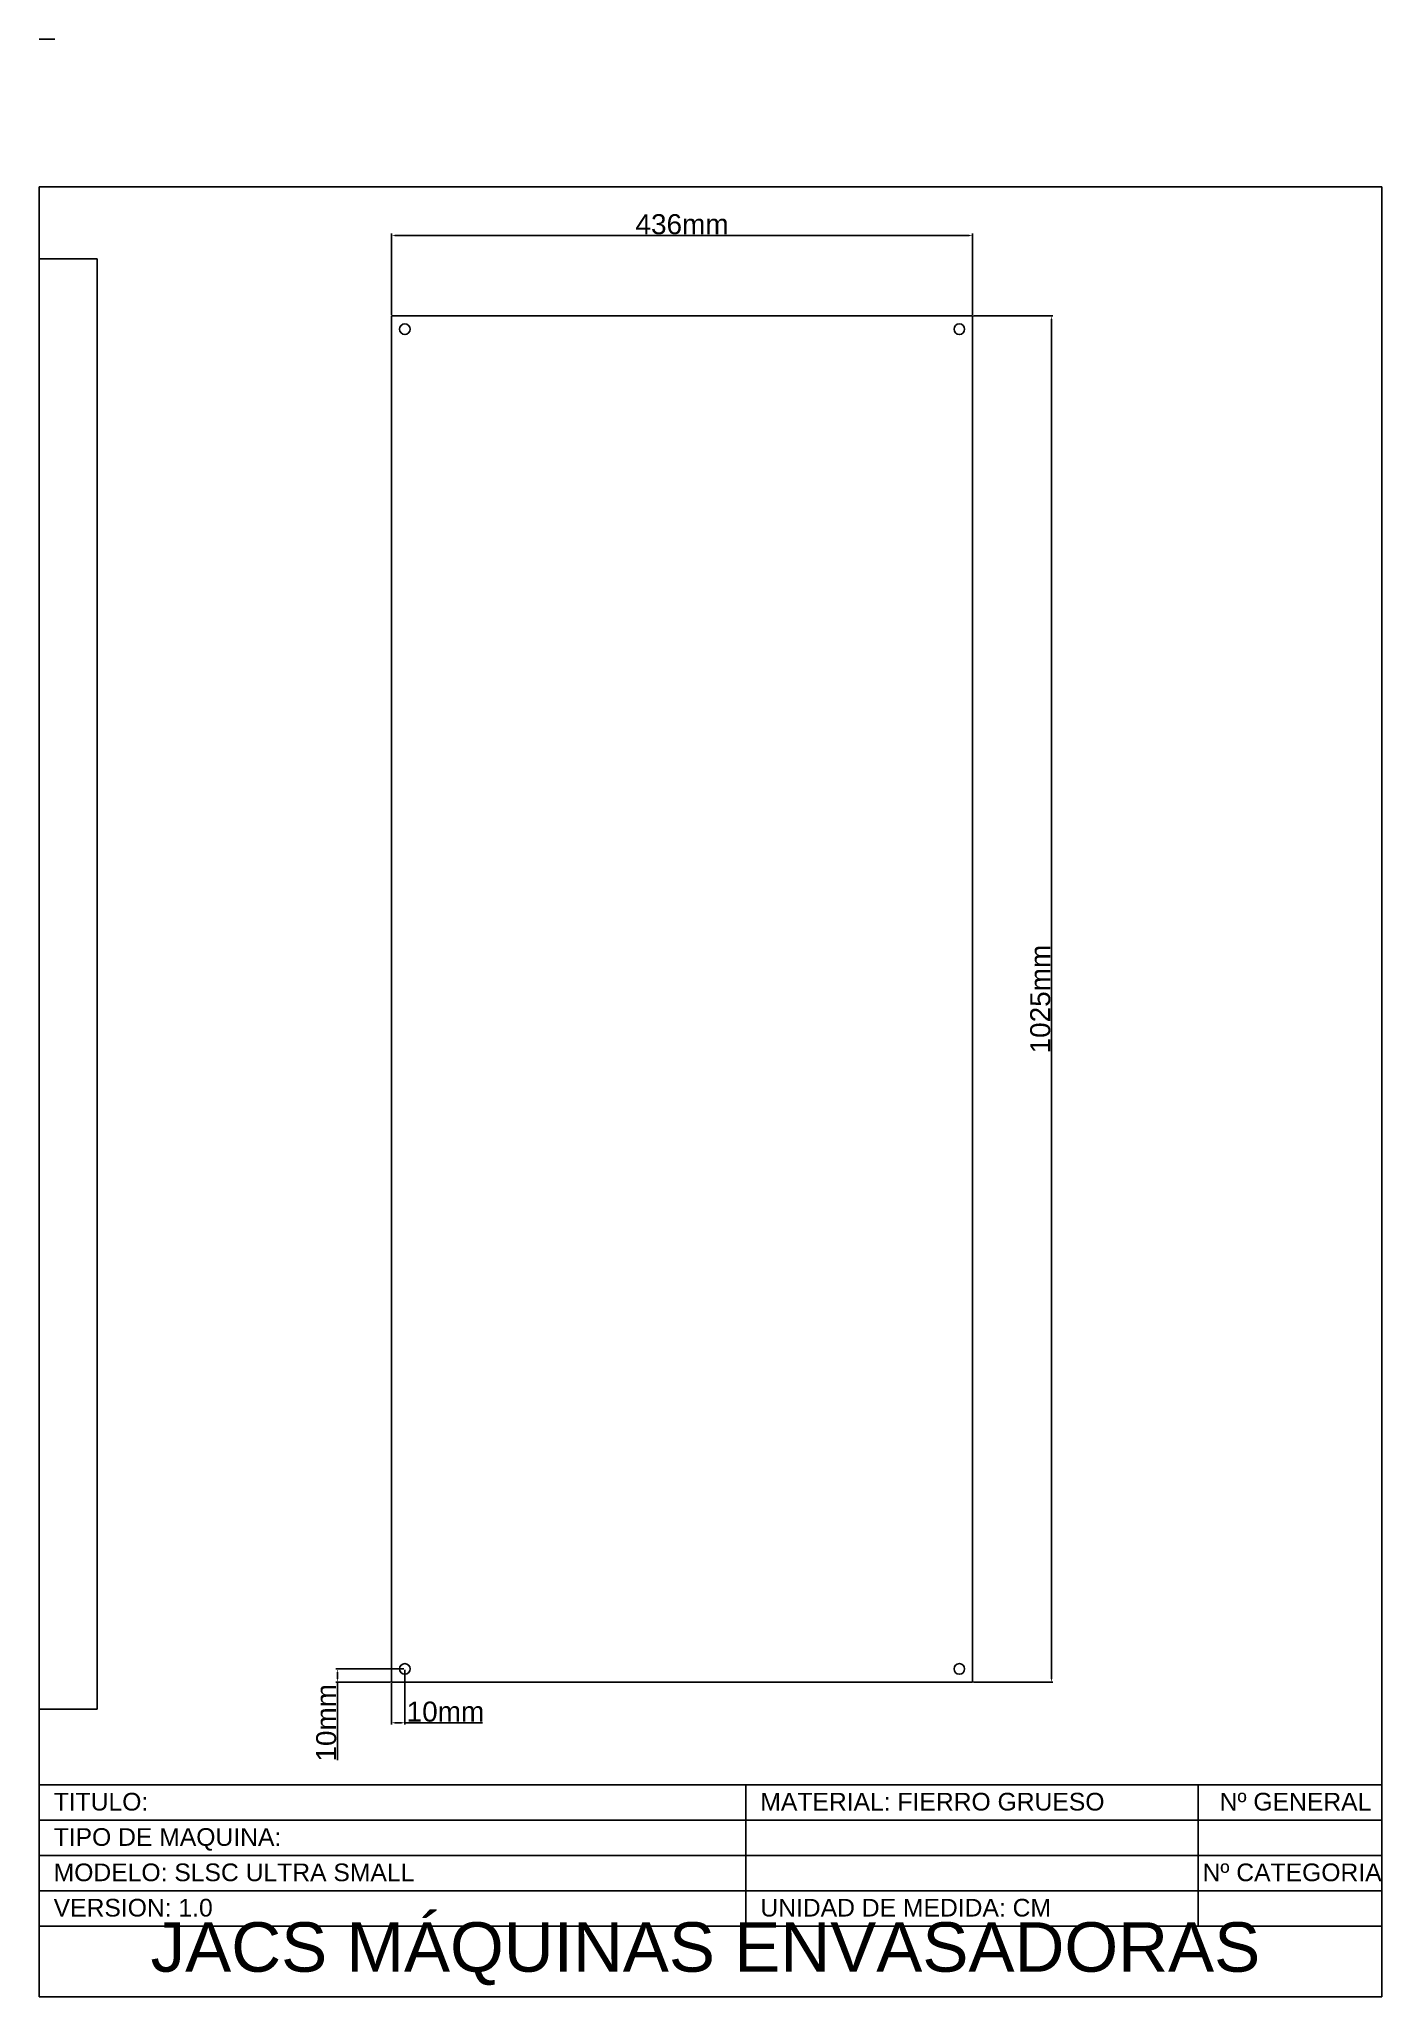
# Paper-space layout 'Layout2' of a CAD drawing. Header units: centimetres, sheet in millimetres. Extents: x 3 to 193, y 0 to 277.
# The model-space entities are those that its viewports show. They can reach past a viewport. Long polylines and large blocks are cut down to what shows.
import ezdxf

# ---------------------------------------------------------------- set-up
doc = ezdxf.new("R2010")
doc.units = ezdxf.units.CM
doc.header["$LTSCALE"] = 0.5
doc.styles.get("Standard").update_dxf_attribs({"font": 'arial.ttf'})
doc.dimstyles.new('ISO-25', dxfattribs={"dimtxt": 15, "dimasz": 2.5, "dimexe": 1.25, "dimexo": 0.625, "dimtad": 1, "dimtxsty": 'Standard', "dimcen": 2.5, "dimclrd": 1, "dimclre": 1, "dimadec": 0, "dimazin": 0, "dimtfac": 1, "dimtmove": 0, "dimatfit": 3, "dimfxl": 1, "dimarcsym": 0})

# ---------------------------------------------------------------- blocks, each defined once
blk = doc.blocks.new('*D229')
at = {"color": 1, "lineweight": -2, "transparency": 16777216}
for p, q in [((-16409.3, 7757.4), (-16409.3, 7818.4)), ((-16406.8, 7817.1), (-15975.8, 7817.1)), ((-15973.3, 7757.4), (-15973.3, 7818.4))]:
    blk.add_line(p, q, dxfattribs=at)
at = {"color": 1, "transparency": 16777216}
for points in [[(-16406.8, 7817.5), (-16406.8, 7816.7), (-16409.3, 7817.1)], [(-15975.8, 7817.5), (-15975.8, 7816.7), (-15973.3, 7817.1)]]:
    blk.add_solid(points, dxfattribs=at)
at = {"layer": 'Defpoints', "color": 0, "transparency": 16777216}
for p in [(-15973.3, 7817.1), (-16409.3, 7756.7), (-15973.3, 7756.7)]:
    blk.add_point(p, dxfattribs=at)
at = {"color": 0, "transparency": 16777216, "insert": (-16191.3, 7825.4), "char_height": 15, "attachment_point": 5}
blk.add_mtext('436mm', dxfattribs=at)
blk = doc.blocks.new('*D230')
at = {"color": 1, "lineweight": -2, "transparency": 16777216}
for p, q in [((-15972.6, 7756.7), (-15913, 7756.7)), ((-15914.2, 6734.2), (-15914.2, 7754.2)), ((-15972.6, 6731.7), (-15913, 6731.7))]:
    blk.add_line(p, q, dxfattribs=at)
at = {"color": 1, "transparency": 16777216}
for points in [[(-15914.6, 7754.2), (-15913.8, 7754.2), (-15914.2, 7756.7)], [(-15914.6, 6734.2), (-15913.8, 6734.2), (-15914.2, 6731.7)]]:
    blk.add_solid(points, dxfattribs=at)
at = {"layer": 'Defpoints', "color": 0, "transparency": 16777216}
for p in [(-15973.3, 7756.7), (-15914.2, 7756.7), (-15973.3, 6731.7)]:
    blk.add_point(p, dxfattribs=at)
at = {"color": 0, "transparency": 16777216, "insert": (-15922.5, 7244.2), "char_height": 15, "attachment_point": 5, "rotation": 90}
blk.add_mtext('1025mm', dxfattribs=at)
blk = doc.blocks.new('*D231')
at = {"color": 1, "lineweight": -2, "transparency": 16777216}
for p, q in [((-16399.9, 6741.7), (-16451.1, 6741.7)), ((-16409.9, 6731.7), (-16451.1, 6731.7)), ((-16449.9, 6739.2), (-16449.9, 6734.2)), ((-16449.9, 6731.7), (-16449.9, 6673.4))]:
    blk.add_line(p, q, dxfattribs=at)
at = {"color": 1, "transparency": 16777216}
for points in [[(-16450.3, 6739.2), (-16449.5, 6739.2), (-16449.9, 6741.7)], [(-16450.3, 6734.2), (-16449.5, 6734.2), (-16449.9, 6731.7)]]:
    blk.add_solid(points, dxfattribs=at)
at = {"layer": 'Defpoints', "color": 0, "transparency": 16777216}
for p in [(-16399.3, 6741.7), (-16449.9, 6731.7), (-16409.3, 6731.7)]:
    blk.add_point(p, dxfattribs=at)
at = {"color": 0, "transparency": 16777216, "insert": (-16458.2, 6701.3), "char_height": 15, "attachment_point": 5, "rotation": 90}
blk.add_mtext('10mm', dxfattribs=at)
blk = doc.blocks.new('*D232')
at = {"color": 1, "lineweight": -2, "transparency": 16777216}
for p, q in [((-16399.3, 6741.1), (-16399.3, 6700.1)), ((-16409.3, 6731.1), (-16409.3, 6700.1)), ((-16406.8, 6701.3), (-16401.8, 6701.3)), ((-16399.3, 6701.3), (-16340.9, 6701.3))]:
    blk.add_line(p, q, dxfattribs=at)
at = {"color": 1, "transparency": 16777216}
for points in [[(-16406.8, 6701.8), (-16406.8, 6700.9), (-16409.3, 6701.3)], [(-16401.8, 6701.8), (-16401.8, 6700.9), (-16399.3, 6701.3)]]:
    blk.add_solid(points, dxfattribs=at)
at = {"layer": 'Defpoints', "color": 0, "transparency": 16777216}
for p in [(-16399.3, 6741.7), (-16409.3, 6731.7), (-16399.3, 6701.3)]:
    blk.add_point(p, dxfattribs=at)
at = {"color": 0, "transparency": 16777216, "insert": (-16368.8, 6709.6), "char_height": 15, "attachment_point": 5}
blk.add_mtext('10mm', dxfattribs=at)

msp = doc.modelspace()

# ---------------------------------------------------------------- linework, layer by layer
for p, q in [((-17130.204, 7799.41), (-16630.204, 7799.41)), ((-16630.204, 7799.41), (-16630.204, 6711.41)), ((-16409.267, 7756.729), (-16409.267, 6731.729)), ((-15973.267, 7756.729), (-16409.267, 7756.729)), ((-15973.267, 6731.729), (-15973.267, 7756.729)), ((-16409.267, 6731.729), (-15973.267, 6731.729)), ((-16409.267, 6731.729), (-16399.267, 6731.729)), ((-15973.267, 6731.729), (-15983.267, 6731.729)), ((-16630.204, 6711.41), (-17130.204, 6711.41))]:
    msp.add_line(p, q)
for centre in [(-16399.267, 7746.729), (-15983.267, 7746.729), (-16399.267, 6741.729), (-15983.267, 6741.729)]:
    msp.add_circle(centre, 4)

# ---------------------------------------------------------------- dimensions: what is measured, and where the dimension line sits
for base, p1, p2, picture, middle in [((-15973.267, 7817.104), (-16409.267, 7756.729), (-15973.267, 7756.729), '*D229', (-16191.267, 7825.392)), ((-16399.267, 6701.341), (-16409.267, 6731.729), (-16399.267, 6741.729), '*D232', (-16368.848, 6709.625))]:
    dim = msp.add_linear_dim(base=base, p1=p1, p2=p2, dimstyle='ISO-25', override={"dimpost": 'mm'})
    dim.commit()
    dim.dimension.update_dxf_attribs({"geometry": picture, "text_midpoint": middle})
for base, p1, p2, picture, middle in [((-15914.223, 7756.729), (-15973.267, 6731.729), (-15973.267, 7756.729), '*D230', (-15922.506, 7244.229)), ((-16449.874, 6731.729), (-16399.267, 6741.729), (-16409.267, 6731.729), '*D231', (-16458.157, 6701.31))]:
    dim = msp.add_linear_dim(base=base, p1=p1, p2=p2, angle=90, dimstyle='ISO-25', override={"dimpost": 'mm'})
    dim.commit()
    dim.dimension.update_dxf_attribs({"geometry": picture, "text_midpoint": middle})

psp = doc.layouts.new('Layout2')

# ---------------------------------------------------------------- linework, layer by layer
for p, q in [((3.11, 276.94), (5.31, 276.94)), ((3.11, 256.06), (3.11, -0.06)), ((3.11, 256.06), (193.11, 256.06)), ((193.11, -0.06), (193.11, 256.06)), ((3.11, 24.94), (3.11, 29.94)), ((3.11, 29.94), (193.11, 29.94)), ((3.11, 29.94), (103.11, 29.94)), ((103.11, 29.94), (103.11, 9.94)), ((193.11, 29.94), (167.11, 29.94)), ((167.11, 29.94), (167.11, 9.94)), ((193.11, 29.94), (168.11, 29.94)), ((193.11, 24.94), (3.11, 24.94)), ((193.11, 19.94), (193.11, 24.94)), ((3.11, 14.94), (3.11, 19.94)), ((3.11, 19.94), (193.11, 19.94)), ((193.11, 14.94), (3.11, 14.94)), ((193.11, 9.94), (193.11, 14.94)), ((3.11, -0.06), (3.11, 9.94)), ((3.11, 9.94), (193.11, 9.94)), ((3.11, -0.06), (193.11, -0.06))]:
    psp.add_line(p, q)

# ---------------------------------------------------------------- texts
at = {"attachment_point": 1}
for s, width, insert, char_height in [('TITULO: ', 100, (5.16, 28.81), 2.5), ('MATERIAL: FIERRO GRUESO', 100, (105.16, 28.81), 2.5), ('Nº GENERAL', 100, (170.16, 28.81), 2.5), ('TIPO DE MAQUINA: ', 100, (5.16, 23.81), 2.5), ('MODELO: SLSC ULTRA SMALL', 100, (5.16, 18.81), 2.5), ('Nº CATEGORIA', 100, (167.74, 18.81), 2.5), ('VERSION: 1.0', 100, (5.16, 13.81), 2.5), ('    JACS MÁQUINAS ENVASADORAS', 186.3441, (8.01, 10.5), 7), ('UNIDAD DE MEDIDA: CM', 100, (105.16, 13.81), 2.5)]:
    psp.add_mtext_dynamic_manual_height_columns(s, width=width, gutter_width=12.5, heights=[0], dxfattribs=dict(at, insert=insert, char_height=char_height))

# ---------------------------------------------------------------- viewports
at = {"layer": '0', "view_target_point": (-247.019, -525.705)}
psp.add_viewport(center=(98.11, 143), size=(190, 226.121), view_center_point=(-15922.914, 7779.88), view_height=1198.8369, dxfattribs=at)

doc.saveas('drawing.dxf')
